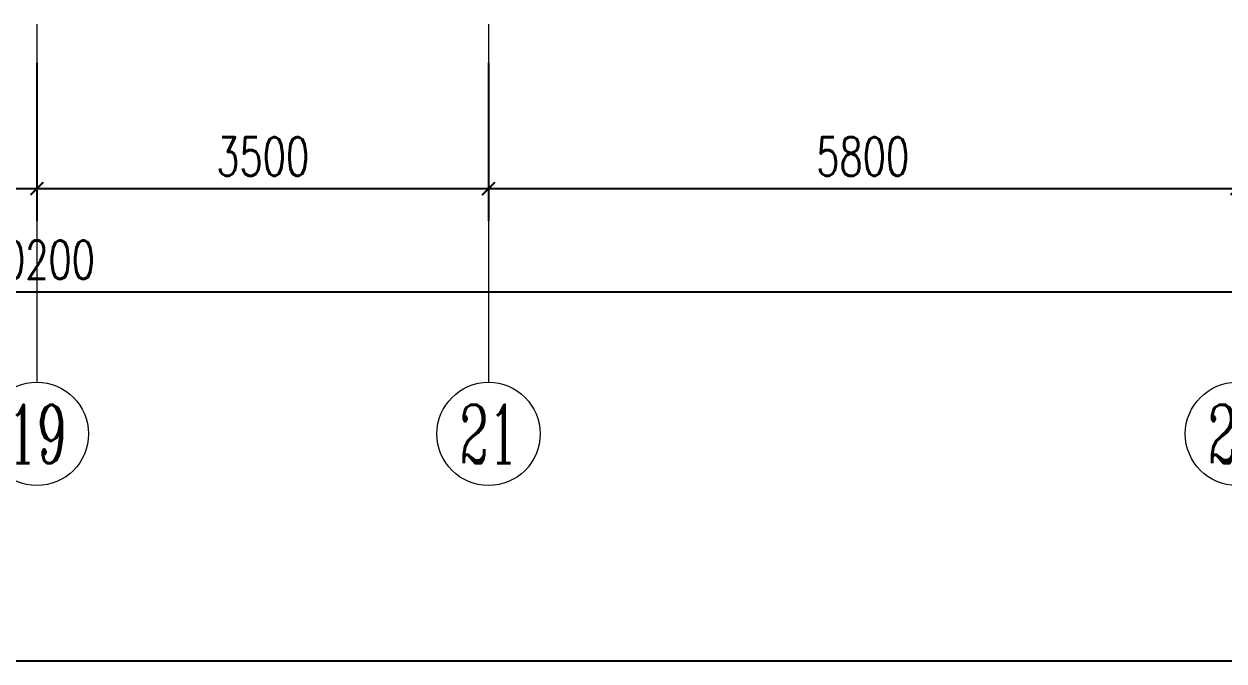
# Model space of a CAD drawing. Extents: x 3753737 to 4713801, y -857380 to 24339.
# Drawn here: x 4494149 to 4503449, y -718677 to -713743 of the extents above; entities that cross this region are included whole.
import ezdxf
from ezdxf.enums import TextEntityAlignment as Align

# ---------------------------------------------------------------- set-up
doc = ezdxf.new("R2010")
doc.units = 0
doc.header["$LTSCALE"] = 1000
doc.header["$MEASUREMENT"] = 0
doc.layers.get('0').update_dxf_attribs({"linetype": 'CONTINUOUS'})
doc.layers.get('Defpoints').update_dxf_attribs({"linetype": 'CONTINUOUS'})
doc.layers.add('!!电气', color=1, linetype='CONTINUOUS')
doc.layers.add('AXIS', color=114, linetype='CONTINUOUS', lineweight=20)
doc.layers.add('AXIS_TEXT', color=7, linetype='CONTINUOUS', lineweight=20)
doc.styles.add('_TCH_AXIS', font='COMPLEX', dxfattribs={"bigfont": 'GBCBIG'})
doc.styles.add('_TCH_DIM_T3', font='SIMPLEX.shx', dxfattribs={"width": 0.705882, "bigfont": 'GBCBIG.shx'})
doc.styles.add('COMPLEX', font='COMPLEX')
doc.dimstyles.new('_TCH_ARCH&&100', dxfattribs={"dimtxt": 297.5, "dimasz": 100, "dimexe": 250, "dimexo": 300, "dimgap": 100, "dimtad": 1, "dimdec": 0, "dimzin": 0, "dimdsep": 46, "dimtxsty": '_TCH_DIM_T3', "dimblk": 'ARCHTICK', "dimcen": 0.09, "dimclrt": 7, "dimazin": 2, "dimtfac": 1, "dimtdec": 0, "dimtix": 1, "dimtmove": 2, "dimatfit": 3, "dimfxl": 1, "dimtolj": 1, "dimtzin": 0, "dimarcsym": 0})

# ---------------------------------------------------------------- blocks, each defined once
blk = doc.blocks.new('_ArchTick')
at = {"color": 0, "linetype": 'ByBlock', "const_width": 0.15}
blk.add_lwpolyline([(-0.5, -0.5), (0.5, 0.5)], dxfattribs=at)
blk = doc.blocks.new('*D592')
at = {"layer": 'AXIS', "color": 0, "lineweight": -2, "transparency": 16777216}
for p, q in [((-100, -1409.4), (-100, -3434.4)), ((50100, -1409.4), (50100, -3434.4)), ((-100, -3184.4), (50100, -3184.4))]:
    blk.add_line(p, q, dxfattribs=at)
at = {"layer": 'Defpoints', "color": 0, "transparency": 16777216}
for p in [(-100, -1109.4), (50100, -1109.4), (50100, -3184.4)]:
    blk.add_point(p, dxfattribs=at)
at = {"layer": 'AXIS', "color": 0, "lineweight": -2, "transparency": 16777216, "xscale": 100, "yscale": 100, "zscale": 100, "rotation": 180}
blk.add_blockref('_ArchTick', (-100, -3184.4), dxfattribs=at)
at = {"layer": 'AXIS', "color": 0, "lineweight": -2, "transparency": 16777216, "xscale": 100, "yscale": 100, "zscale": 100}
blk.add_blockref('_ArchTick', (50100, -3184.4), dxfattribs=at)
at = {"layer": 'AXIS', "color": 7, "transparency": 16777216, "insert": (25000, -2935.6), "char_height": 297.5, "attachment_point": 5, "style": '_TCH_DIM_T3'}
blk.add_mtext('\\A1;50200', dxfattribs=at)
blk = doc.blocks.new('*D599')
at = {"layer": 'AXIS', "color": 0, "lineweight": -2, "transparency": 16777216}
for p, q in [((21500, -1409.4), (21500, -2634.4)), ((25000, -1409.4), (25000, -2634.4)), ((21500, -2384.4), (25000, -2384.4))]:
    blk.add_line(p, q, dxfattribs=at)
at = {"layer": 'Defpoints', "color": 0, "transparency": 16777216}
for p in [(21500, -1109.4), (25000, -1109.4), (25000, -2384.4)]:
    blk.add_point(p, dxfattribs=at)
at = {"layer": 'AXIS', "color": 0, "lineweight": -2, "transparency": 16777216, "xscale": 100, "yscale": 100, "zscale": 100, "rotation": 180}
blk.add_blockref('_ArchTick', (21500, -2384.4), dxfattribs=at)
at = {"layer": 'AXIS', "color": 0, "lineweight": -2, "transparency": 16777216, "xscale": 100, "yscale": 100, "zscale": 100}
blk.add_blockref('_ArchTick', (25000, -2384.4), dxfattribs=at)
at = {"layer": 'AXIS', "color": 7, "transparency": 16777216, "insert": (23250, -2135.6), "char_height": 297.5, "attachment_point": 5, "style": '_TCH_DIM_T3'}
blk.add_mtext('\\A1;3500', dxfattribs=at)
blk = doc.blocks.new('_AXISO')
blk.add_circle((0, 0), 0.5)
at = {"layer": 'AXIS_TEXT', "style": 'COMPLEX', "width": 1.041667}
blk.add_attdef('A', text='', height=0.56, dxfattribs=at).set_placement((-0.25, -0.28), (0.25, -0.28), align=Align.FIT)
blk = doc.blocks.new('*D605')
at = {"layer": 'AXIS', "color": 0, "lineweight": -2, "transparency": 16777216}
for p, q in [((28500, -1409.4), (28500, -2634.4)), ((34300, -1409.4), (34300, -2634.4)), ((28500, -2384.4), (34300, -2384.4))]:
    blk.add_line(p, q, dxfattribs=at)
at = {"layer": 'Defpoints', "color": 0, "transparency": 16777216}
for p in [(28500, -1109.4), (34300, -1109.4), (34300, -2384.4)]:
    blk.add_point(p, dxfattribs=at)
at = {"layer": 'AXIS', "color": 0, "lineweight": -2, "transparency": 16777216, "xscale": 100, "yscale": 100, "zscale": 100, "rotation": 180}
blk.add_blockref('_ArchTick', (28500, -2384.4), dxfattribs=at)
at = {"layer": 'AXIS', "color": 0, "lineweight": -2, "transparency": 16777216, "xscale": 100, "yscale": 100, "zscale": 100}
blk.add_blockref('_ArchTick', (34300, -2384.4), dxfattribs=at)
at = {"layer": 'AXIS', "color": 7, "transparency": 16777216, "insert": (31400, -2135.6), "char_height": 297.5, "attachment_point": 5, "style": '_TCH_DIM_T3'}
blk.add_mtext('\\A1;5800', dxfattribs=at)
blk = doc.blocks.new('*D606')
at = {"layer": 'AXIS', "color": 0, "lineweight": -2, "transparency": 16777216}
for p, q in [((25000, -1409.4), (25000, -2634.4)), ((28500, -1409.4), (28500, -2634.4)), ((25000, -2384.4), (28500, -2384.4))]:
    blk.add_line(p, q, dxfattribs=at)
at = {"layer": 'Defpoints', "color": 0, "transparency": 16777216}
for p in [(25000, -1109.4), (28500, -1109.4), (28500, -2384.4)]:
    blk.add_point(p, dxfattribs=at)
at = {"layer": 'AXIS', "color": 0, "lineweight": -2, "transparency": 16777216, "xscale": 100, "yscale": 100, "zscale": 100, "rotation": 180}
blk.add_blockref('_ArchTick', (25000, -2384.4), dxfattribs=at)
at = {"layer": 'AXIS', "color": 0, "lineweight": -2, "transparency": 16777216, "xscale": 100, "yscale": 100, "zscale": 100}
blk.add_blockref('_ArchTick', (28500, -2384.4), dxfattribs=at)
at = {"layer": 'AXIS', "color": 7, "transparency": 16777216, "insert": (26750, -2135.6), "char_height": 297.5, "attachment_point": 5, "style": '_TCH_DIM_T3'}
blk.add_mtext('\\A1;3500', dxfattribs=at)
blk = doc.blocks.new('A$C5F341E43')
at = {"layer": 'AXIS'}
for p, q in [((25000, -1109.4), (25000, -3884.4)), ((28500, -1109.4), (28500, -3884.4))]:
    blk.add_line(p, q, dxfattribs=at)
ref = blk.add_blockref('_AXISO', (25000, -4284.4), dxfattribs=dict(at, xscale=800, yscale=800, zscale=800))
ref.add_attrib('A', '19', dxfattribs={"layer": 'AXIS_TEXT', "height": 452.55, "style": '_TCH_AXIS', "width": 0.724138}).set_placement((24773.7, -4510.7), (25226.3, -4510.7), align=Align.FIT)
ref = blk.add_blockref('_AXISO', (28500, -4284.4), dxfattribs=dict(at, xscale=800, yscale=800, zscale=800))
ref.add_attrib('A', '21', dxfattribs={"layer": 'AXIS_TEXT', "height": 452.55, "style": '_TCH_AXIS', "width": 0.724138}).set_placement((28273.7, -4510.7), (28726.3, -4510.7), align=Align.FIT)
ref = blk.add_blockref('_AXISO', (34300, -4284.3), dxfattribs=dict(at, xscale=800, yscale=800, zscale=800))
ref.add_attrib('A', '25', dxfattribs={"layer": 'AXIS_TEXT', "height": 452.55, "style": '_TCH_AXIS', "width": 0.617647}).set_placement((34073.7, -4510.6), (34526.3, -4510.6), align=Align.FIT)
for p1, p2, distance, text, picture, middle in [((-100, -1109.4), (50100, -1109.4), -2075, '50200', '*D592', (25000, -2935.6)), ((21500, -1109.4), (25000, -1109.4), -1275, '3500', '*D599', (23250, -2135.6)), ((25000, -1109.4), (28500, -1109.4), -1275, '3500', '*D606', (26750, -2135.6)), ((28500, -1109.4), (34300, -1109.4), -1275, '5800', '*D605', (31400, -2135.6))]:
    dim = blk.add_aligned_dim(p1=p1, p2=p2, distance=distance, text=text, dimstyle='_TCH_ARCH&&100', dxfattribs=at)
    dim.commit()
    dim.dimension.update_dxf_attribs({"geometry": picture, "text_midpoint": middle})

msp = doc.modelspace()

# ---------------------------------------------------------------- linework, layer by layer
at = {"layer": '!!电气', "color": 252}
msp.add_line((4457446.2, -718677.2), (4531051.1, -718677.2), dxfattribs=at)

# ---------------------------------------------------------------- block references
at = {"layer": '!!电气'}
msp.add_blockref('A$C5F341E43', (4469248.6, -712633.8), dxfattribs=at)

doc.saveas('drawing.dxf')
